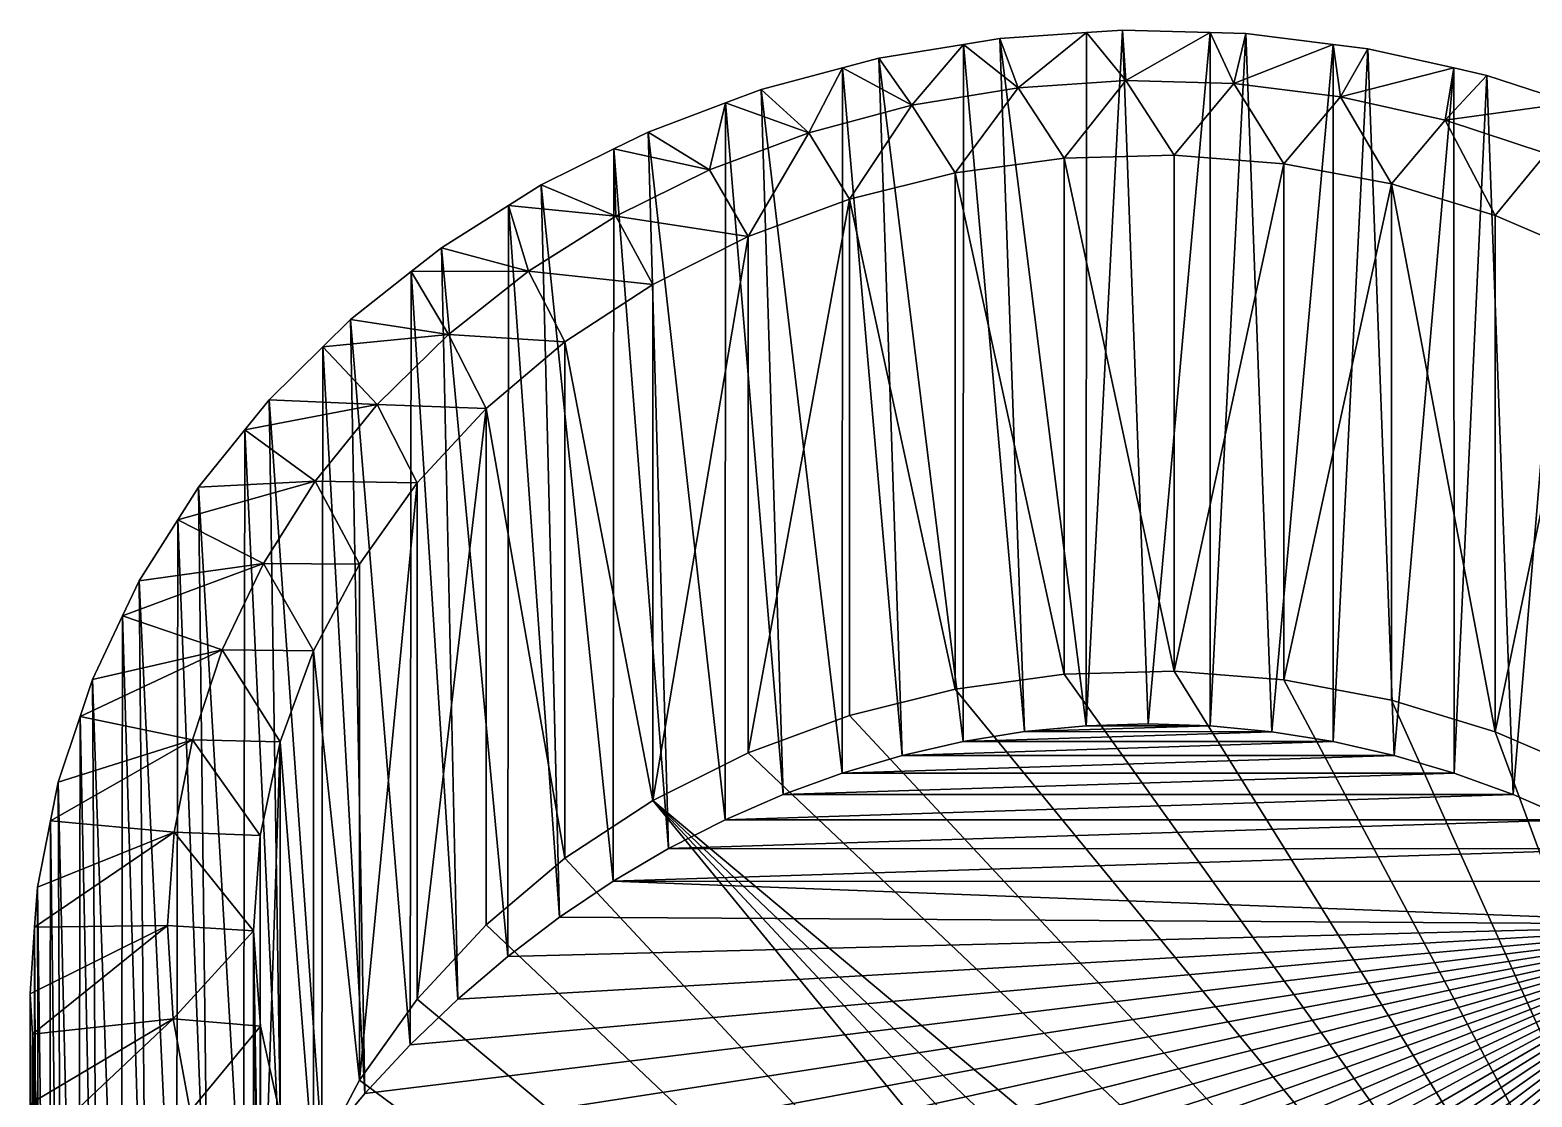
# Model space of a CAD drawing. Header units: metres. Extents: x -44.6 to 35.4, y -44.1 to 26.9.
# Drawn here: x -32.59 to -23.86, y 20.75 to 26.95 of the extents above; entities that cross this region are included whole.
import ezdxf

# ---------------------------------------------------------------- set-up
doc = ezdxf.new("R2010")
doc.units = ezdxf.units.M

msp = doc.modelspace()

# ---------------------------------------------------------------- linework, layer by layer
for points in [[(-26.805658, 22.869759, 91.214561), (-27.161028, 26.864113, 98.24881), (-26.948902, 26.899075, 98.228622)], [(-26.842852, 26.61237, 99.317917), (-26.948902, 26.899075, 98.228622), (-27.161028, 26.864113, 98.24881)], [(-26.948902, 26.899075, 98.228622), (-26.445887, 26.933052, 98.209007), (-26.446526, 22.904268, 91.214561)], [(-26.445887, 26.933052, 98.209007), (-26.948902, 26.899075, 98.228622), (-26.842852, 26.61237, 99.317917)], [(-26.446526, 22.904268, 91.214561), (-26.805658, 22.869759, 91.214561), (-26.948902, 26.899075, 98.228622)], [(-26.842852, 26.61237, 99.317917), (-26.216753, 26.654659, 99.293495), (-26.445887, 26.933052, 98.209007)], [(-26.446526, 22.904268, 91.214561), (-26.445887, 26.933052, 98.209007), (-26.234928, 26.947302, 98.200783)], [(-26.234928, 26.947302, 98.200783), (-26.086288, 22.915743, 91.214561), (-26.446526, 22.904268, 91.214561)], [(-26.216753, 26.654659, 99.293495), (-26.234928, 26.947302, 98.200783), (-26.445887, 26.933052, 98.209007)], [(-26.086288, 22.915743, 91.214561), (-26.234928, 26.947302, 98.200783), (-25.726318, 26.933029, 98.209023)], [(-25.726318, 26.933029, 98.209023), (-26.234928, 26.947302, 98.200783), (-26.216753, 26.654659, 99.293495)], [(-26.216753, 26.654659, 99.293495), (-25.589081, 26.637045, 99.303665), (-25.726318, 26.933029, 98.209023)], [(-25.726318, 26.933029, 98.209023), (-25.726055, 22.904146, 91.214561), (-26.086288, 22.915743, 91.214561)], [(-25.726055, 22.904146, 91.214561), (-25.726318, 26.933029, 98.209023), (-25.519163, 26.927216, 98.212379)], [(-25.589081, 26.637045, 99.303665), (-25.519163, 26.927216, 98.212379), (-25.726318, 26.933029, 98.209023)], [(-25.519163, 26.927216, 98.212379), (-25.366932, 22.869514, 91.214561), (-25.726055, 22.904146, 91.214561)], [(-25.011164, 26.86404, 98.248848), (-25.519163, 26.927216, 98.212379), (-25.589081, 26.637045, 99.303665)], [(-25.519163, 26.927216, 98.212379), (-25.011164, 26.86404, 98.248848), (-25.366932, 22.869514, 91.214561)], [(-27.652414, 26.783121, 98.29557), (-27.161028, 26.864113, 98.24881), (-27.162582, 22.812319, 91.214561)], [(-27.161028, 26.864113, 98.24881), (-27.652414, 26.783121, 98.29557), (-27.459778, 26.510687, 99.376617)], [(-27.459778, 26.510687, 99.376617), (-26.842852, 26.61237, 99.317917), (-27.161028, 26.864113, 98.24881)], [(-26.805658, 22.869759, 91.214561), (-27.162582, 22.812319, 91.214561), (-27.161028, 26.864113, 98.24881)], [(-25.589081, 26.637045, 99.303665), (-24.967457, 26.55974, 99.348297), (-25.011164, 26.86404, 98.248848)], [(-25.011164, 26.86404, 98.248848), (-25.010023, 22.811954, 91.214561), (-25.366932, 22.869514, 91.214561)], [(-25.010023, 22.811954, 91.214561), (-25.011164, 26.86404, 98.248848), (-24.810293, 26.83906, 98.263275)], [(-24.967457, 26.55974, 99.348297), (-24.810293, 26.83906, 98.263275), (-25.011164, 26.86404, 98.248848)], [(-24.810293, 26.83906, 98.263275), (-24.656425, 22.731642, 91.214554), (-25.010023, 22.811954, 91.214561)], [(-24.309206, 26.726931, 98.328011), (-24.810293, 26.83906, 98.263275), (-24.967457, 26.55974, 99.348297)], [(-24.810293, 26.83906, 98.263275), (-24.309206, 26.726931, 98.328011), (-24.656425, 22.731642, 91.214554)], [(-28.336929, 26.600849, 98.400803), (-27.862955, 26.727058, 98.327934), (-27.865425, 22.629429, 91.214561)], [(-27.862955, 26.727058, 98.327934), (-28.336929, 26.600849, 98.400803), (-28.060045, 26.350847, 99.468903)], [(-28.060045, 26.350847, 99.468903), (-27.459778, 26.510687, 99.376617), (-27.862955, 26.727058, 98.327934)], [(-27.516199, 22.732128, 91.214561), (-27.865425, 22.629429, 91.214561), (-27.862955, 26.727058, 98.327934)], [(-27.516199, 22.732128, 91.214561), (-27.862955, 26.727058, 98.327934), (-27.652414, 26.783121, 98.29557)], [(-27.459778, 26.510687, 99.376617), (-27.652414, 26.783121, 98.29557), (-27.862955, 26.727058, 98.327934)], [(-27.162582, 22.812319, 91.214561), (-27.516199, 22.732128, 91.214561), (-27.652414, 26.783121, 98.29557)], [(-24.967457, 26.55974, 99.348297), (-24.359426, 26.423681, 99.426849), (-24.309206, 26.726931, 98.328011)], [(-24.309206, 26.726931, 98.328011), (-24.307226, 22.628824, 91.214554), (-24.656425, 22.731642, 91.214554)], [(-24.359426, 26.423681, 99.426849), (-24.116924, 26.683905, 98.352852), (-24.309206, 26.726931, 98.328011)], [(-24.307226, 22.628824, 91.214554), (-24.309206, 26.726931, 98.328011), (-24.116924, 26.683905, 98.352852)], [(-26.216753, 26.654659, 99.293495), (-26.842852, 26.61237, 99.317917), (-26.575577, 26.20302, 99.554253)], [(-26.575577, 26.20302, 99.554253), (-25.93568, 26.221008, 99.543869), (-26.216753, 26.654659, 99.293495)], [(-25.589081, 26.637045, 99.303665), (-26.216753, 26.654659, 99.293495), (-25.93568, 26.221008, 99.543869)], [(-25.589081, 26.637045, 99.303665), (-25.93568, 26.221008, 99.543869), (-25.298082, 26.170759, 99.572876)], [(-25.298082, 26.170759, 99.572876), (-24.967457, 26.55974, 99.348297), (-25.589081, 26.637045, 99.303665)], [(-23.629068, 26.523386, 98.445526), (-24.116924, 26.683905, 98.352852), (-24.359426, 26.423681, 99.426849)], [(-24.116924, 26.683905, 98.352852), (-23.963497, 22.503819, 91.214554), (-24.307226, 22.628824, 91.214554)], [(-24.116924, 26.683905, 98.352852), (-23.629068, 26.523386, 98.445526), (-23.963497, 22.503819, 91.214554)], [(-28.209187, 22.504539, 91.214561), (-28.543047, 26.523577, 98.445419), (-28.336929, 26.600849, 98.400803)], [(-28.060045, 26.350847, 99.468903), (-28.336929, 26.600849, 98.400803), (-28.543047, 26.523577, 98.445419)], [(-27.865425, 22.629429, 91.214561), (-28.209187, 22.504539, 91.214561), (-28.336929, 26.600849, 98.400803)], [(-26.842852, 26.61237, 99.317917), (-27.459778, 26.510687, 99.376617), (-27.208071, 26.117067, 99.603874)], [(-27.208071, 26.117067, 99.603874), (-26.575577, 26.20302, 99.554253), (-26.842852, 26.61237, 99.317917)], [(-24.967457, 26.55974, 99.348297), (-25.298082, 26.170759, 99.572876), (-24.672447, 26.053036, 99.640846)], [(-24.672447, 26.053036, 99.640846), (-24.359426, 26.423681, 99.426849), (-24.967457, 26.55974, 99.348297)], [(-28.994135, 26.354467, 98.543053), (-28.543047, 26.523577, 98.445419), (-28.546425, 22.357845, 91.214561)], [(-28.543047, 26.523577, 98.445419), (-28.994135, 26.354467, 98.543053), (-28.636364, 26.13479, 99.593643)], [(-28.636364, 26.13479, 99.593643), (-28.060045, 26.350847, 99.468903), (-28.543047, 26.523577, 98.445419)], [(-28.209187, 22.504539, 91.214561), (-28.546425, 22.357845, 91.214561), (-28.543047, 26.523577, 98.445419)], [(-27.459778, 26.510687, 99.376617), (-28.060045, 26.350847, 99.468903), (-27.823574, 25.964453, 99.691986)], [(-27.823574, 25.964453, 99.691986), (-27.208071, 26.117067, 99.603874), (-27.459778, 26.510687, 99.376617)], [(-24.359426, 26.423681, 99.426849), (-23.772367, 26.230522, 99.538376), (-23.629068, 26.523386, 98.445526)], [(-23.629068, 26.523386, 98.445526), (-23.626297, 22.357008, 91.214554), (-23.963497, 22.503819, 91.214554)], [(-24.359426, 26.423681, 99.426849), (-24.672447, 26.053036, 99.640846), (-24.068258, 25.869621, 99.746742)], [(-24.068258, 25.869621, 99.746742), (-23.772367, 26.230522, 99.538376), (-24.359426, 26.423681, 99.426849)], [(-28.876102, 22.189793, 91.214561), (-29.192951, 26.256166, 98.599808), (-28.994135, 26.354467, 98.543053)], [(-28.636364, 26.13479, 99.593643), (-28.994135, 26.354467, 98.543053), (-29.192951, 26.256166, 98.599808)], [(-28.546425, 22.357845, 91.214561), (-28.876102, 22.189793, 91.214561), (-28.994135, 26.354467, 98.543053)], [(-28.060045, 26.350847, 99.468903), (-28.636364, 26.13479, 99.593643), (-28.412756, 25.747492, 99.817253)], [(-28.412756, 25.747492, 99.817253), (-27.823574, 25.964453, 99.691986), (-28.060045, 26.350847, 99.468903)], [(-29.616055, 26.04697, 98.720589), (-29.192951, 26.256166, 98.599808), (-29.197208, 22.000902, 91.214561)], [(-29.192951, 26.256166, 98.599808), (-29.616055, 26.04697, 98.720589), (-29.18174, 25.865139, 99.749329)], [(-28.876102, 22.189793, 91.214561), (-29.197208, 22.000902, 91.214561), (-29.192951, 26.256166, 98.599808)], [(-29.18174, 25.865139, 99.749329), (-28.636364, 26.13479, 99.593643), (-29.192951, 26.256166, 98.599808)], [(-26.575577, 23.20302, 94.358101), (-26.575577, 26.20302, 99.554253), (-27.208071, 26.117067, 99.603874)], [(-25.93568, 23.221008, 94.34771), (-25.93568, 26.221008, 99.543869), (-26.575577, 26.20302, 99.554253)], [(-26.575577, 26.20302, 99.554253), (-26.575577, 23.20302, 94.358101), (-25.93568, 23.221008, 94.34771)], [(-25.298082, 26.170759, 99.572876), (-25.93568, 26.221008, 99.543869), (-25.93568, 23.221008, 94.34771)], [(-23.772367, 26.230522, 99.538376), (-24.068258, 25.869621, 99.746742), (-23.494675, 25.623297, 99.888954)], [(-28.412756, 25.747492, 99.817253), (-28.636364, 26.13479, 99.593643), (-29.18174, 25.865139, 99.749329)], [(-27.208071, 23.117067, 94.407722), (-27.208071, 26.117067, 99.603874), (-27.823574, 25.964453, 99.691986)], [(-27.208071, 26.117067, 99.603874), (-27.208071, 23.117067, 94.407722), (-26.575577, 23.20302, 94.358101)], [(-25.93568, 23.221008, 94.34771), (-25.298082, 23.170759, 94.376724), (-25.298082, 26.170759, 99.572876)], [(-24.672447, 26.053036, 99.640846), (-25.298082, 26.170759, 99.572876), (-25.298082, 23.170759, 94.376724)], [(-29.508757, 21.791752, 91.214561), (-29.804684, 25.928116, 98.789207), (-29.616055, 26.04697, 98.720589)], [(-29.18174, 25.865139, 99.749329), (-29.616055, 26.04697, 98.720589), (-29.804684, 25.928116, 98.789207)], [(-29.197208, 22.000902, 91.214561), (-29.508757, 21.791752, 91.214561), (-29.616055, 26.04697, 98.720589)], [(-25.298082, 23.170759, 94.376724), (-24.672447, 23.053036, 94.444695), (-24.672447, 26.053036, 99.640846)], [(-24.672447, 26.053036, 99.640846), (-24.672447, 23.053036, 94.444695), (-24.068256, 22.869621, 94.550583)], [(-24.068256, 22.869621, 94.550583), (-24.068258, 25.869621, 99.746742), (-24.672447, 26.053036, 99.640846)], [(-27.823574, 25.964453, 99.691986), (-28.412756, 25.747492, 99.817253), (-28.412756, 22.747492, 94.621101)], [(-28.412756, 22.747492, 94.621101), (-27.823574, 22.964453, 94.495834), (-27.823574, 25.964453, 99.691986)], [(-27.823574, 25.964453, 99.691986), (-27.823574, 22.964453, 94.495834), (-27.208071, 23.117067, 94.407722)], [(-30.195141, 25.682089, 98.931252), (-29.804684, 25.928116, 98.789207), (-29.809786, 21.562986, 91.214561)], [(-29.804684, 25.928116, 98.789207), (-30.195141, 25.682089, 98.931252), (-29.689554, 25.545166, 99.934067)], [(-29.508757, 21.791752, 91.214561), (-29.809786, 21.562986, 91.214561), (-29.804684, 25.928116, 98.789207)], [(-29.689554, 25.545166, 99.934067), (-29.18174, 25.865139, 99.749329), (-29.804684, 25.928116, 98.789207)], [(-28.966686, 25.469471, 99.977768), (-29.18174, 25.865139, 99.749329), (-29.689554, 25.545166, 99.934067)], [(-29.18174, 25.865139, 99.749329), (-28.966686, 25.469471, 99.977768), (-28.412756, 25.747492, 99.817253)], [(-23.494675, 25.623297, 99.888954), (-24.068258, 25.869621, 99.746742), (-24.068256, 22.869621, 94.550583)], [(-30.099373, 21.31531, 91.214561), (-30.370729, 25.543455, 99.011292), (-30.195141, 25.682089, 98.931252)], [(-29.689554, 25.545166, 99.934067), (-30.195141, 25.682089, 98.931252), (-30.370729, 25.543455, 99.011292)], [(-29.809786, 21.562986, 91.214561), (-30.099373, 21.31531, 91.214561), (-30.195141, 25.682089, 98.931252)], [(-28.966686, 22.469471, 94.781616), (-28.412756, 22.747492, 94.621101), (-28.412756, 25.747492, 99.817253)], [(-28.412756, 25.747492, 99.817253), (-28.966686, 25.469471, 99.977768), (-28.966686, 22.469471, 94.781616)], [(-24.068256, 22.869621, 94.550583), (-23.494675, 22.623297, 94.692802), (-23.494675, 25.623297, 99.888954)], [(-30.724361, 25.264252, 99.172485), (-30.370729, 25.543455, 99.011292), (-30.376627, 21.04948, 91.214561)], [(-30.370729, 25.543455, 99.011292), (-30.724361, 25.264252, 99.172485), (-30.153639, 25.178755, 100.145607)], [(-30.099373, 21.31531, 91.214561), (-30.376627, 21.04948, 91.214561), (-30.370729, 25.543455, 99.011292)], [(-30.153639, 25.178755, 100.145607), (-29.689554, 25.545166, 99.934067), (-30.370729, 25.543455, 99.011292)], [(-29.476967, 25.134605, 100.171097), (-29.689554, 25.545166, 99.934067), (-30.153639, 25.178755, 100.145607)], [(-29.689554, 25.545166, 99.934067), (-29.476967, 25.134605, 100.171097), (-28.966686, 25.469471, 99.977768)], [(-28.966686, 22.469471, 94.781616), (-28.966686, 25.469471, 99.977768), (-29.476967, 25.134605, 100.171097)], [(-30.640697, 20.766315, 91.214561), (-30.884138, 25.106913, 99.263329), (-30.724361, 25.264252, 99.172485)], [(-30.153639, 25.178755, 100.145607), (-30.724361, 25.264252, 99.172485), (-30.884138, 25.106913, 99.263329)], [(-30.376627, 21.04948, 91.214561), (-30.640697, 20.766315, 91.214561), (-30.724361, 25.264252, 99.172485)], [(-30.568365, 24.770355, 100.381401), (-30.153639, 25.178755, 100.145607), (-30.884138, 25.106913, 99.263329)], [(-29.935863, 24.747972, 100.394325), (-30.153639, 25.178755, 100.145607), (-30.568365, 24.770355, 100.381401)], [(-30.153639, 25.178755, 100.145607), (-29.935863, 24.747972, 100.394325), (-29.476967, 25.134605, 100.171097)], [(-31.197294, 24.798532, 99.441368), (-30.884138, 25.106913, 99.263329), (-30.89077, 20.466688, 91.214561)], [(-30.884138, 25.106913, 99.263329), (-31.197294, 24.798532, 99.441368), (-30.568365, 24.770355, 100.381401)], [(-30.640697, 20.766315, 91.214561), (-30.89077, 20.466688, 91.214561), (-30.884138, 25.106913, 99.263329)], [(-29.476967, 22.134607, 94.974945), (-29.476967, 25.134605, 100.171097), (-29.935863, 24.747972, 100.394325)], [(-29.476967, 25.134605, 100.171097), (-29.476967, 22.134607, 94.974945), (-28.966686, 22.469471, 94.781616)], [(-31.126078, 20.15152, 91.214561), (-31.338602, 24.623852, 99.542221), (-31.197294, 24.798532, 99.441368)], [(-30.568365, 24.770355, 100.381401), (-31.197294, 24.798532, 99.441368), (-31.338602, 24.623852, 99.542221)], [(-30.928696, 24.324924, 100.638573), (-30.568365, 24.770355, 100.381401), (-31.338602, 24.623852, 99.542221)], [(-30.89077, 20.466688, 91.214561), (-31.126078, 20.15152, 91.214561), (-31.197294, 24.798532, 99.441368)], [(-30.336418, 24.315434, 100.644051), (-30.568365, 24.770355, 100.381401), (-30.928696, 24.324924, 100.638573)], [(-30.568365, 24.770355, 100.381401), (-30.336418, 24.315434, 100.644051), (-29.935863, 24.747972, 100.394325)], [(-29.935863, 24.747972, 100.394325), (-30.336418, 24.315434, 100.644051), (-30.336418, 21.315434, 95.447899)], [(-30.336418, 21.315434, 95.447899), (-29.935863, 21.747972, 95.198174), (-29.935863, 24.747972, 100.394325)], [(-29.935863, 24.747972, 100.394325), (-29.935863, 21.747972, 95.198174), (-29.476967, 22.134607, 94.974945)], [(-31.608198, 24.290585, 99.734634), (-31.338602, 24.623852, 99.542221), (-31.345898, 19.821775, 91.214561)], [(-31.338602, 24.623852, 99.542221), (-31.608198, 24.290585, 99.734634), (-30.928696, 24.324924, 100.638573)], [(-31.126078, 20.15152, 91.214561), (-31.345898, 19.821775, 91.214561), (-31.338602, 24.623852, 99.542221)], [(-31.230259, 23.847866, 100.914001), (-30.928696, 24.324924, 100.638573), (-31.72854, 24.100208, 99.844551)], [(-30.928696, 24.324924, 100.638573), (-31.608198, 24.290585, 99.734634), (-31.72854, 24.100208, 99.844551)], [(-31.549553, 19.47847, 91.214561), (-31.72854, 24.100208, 99.844551), (-31.608198, 24.290585, 99.734634)], [(-31.345898, 19.821775, 91.214561), (-31.549553, 19.47847, 91.214561), (-31.608198, 24.290585, 99.734634)], [(-30.928696, 24.324924, 100.638573), (-31.230259, 23.847866, 100.914001), (-30.67256, 23.843542, 100.916496)], [(-30.67256, 23.843542, 100.916496), (-30.336418, 24.315434, 100.644051), (-30.928696, 24.324924, 100.638573)], [(-30.336418, 24.315434, 100.644051), (-30.67256, 23.843542, 100.916496), (-30.672558, 20.843542, 95.720345)], [(-30.672558, 20.843542, 95.720345), (-30.336418, 21.315434, 95.447899), (-30.336418, 24.315434, 100.644051)], [(-31.952085, 23.746572, 100.048721), (-31.72854, 24.100208, 99.844551), (-31.73642, 19.12266, 91.214561)], [(-31.72854, 24.100208, 99.844551), (-31.952085, 23.746572, 100.048721), (-31.230259, 23.847866, 100.914001)], [(-31.549553, 19.47847, 91.214561), (-31.73642, 19.12266, 91.214561), (-31.72854, 24.100208, 99.844551)], [(-31.469391, 23.344975, 101.204346), (-31.230259, 23.847866, 100.914001), (-32.049164, 23.542414, 100.166595)], [(-31.230259, 23.847866, 100.914001), (-31.952085, 23.746572, 100.048721), (-32.049164, 23.542414, 100.166595)], [(-31.230259, 23.847866, 100.914001), (-31.469391, 23.344975, 101.204346), (-30.939192, 23.339455, 101.207535)], [(-30.939192, 23.339455, 101.207535), (-30.67256, 23.843542, 100.916496), (-31.230259, 23.847866, 100.914001)], [(-30.672558, 20.843542, 95.720345), (-30.67256, 23.843542, 100.916496), (-30.939192, 23.339455, 101.207535)], [(-31.90592, 18.75544, 91.214554), (-32.049164, 23.542414, 100.166595), (-31.952085, 23.746572, 100.048721)], [(-31.73642, 19.12266, 91.214561), (-31.90592, 18.75544, 91.214554), (-31.952085, 23.746572, 100.048721)], [(-32.224781, 23.1731, 100.379814), (-32.049164, 23.542414, 100.166595), (-32.057533, 18.377935, 91.214554)], [(-32.049164, 23.542414, 100.166595), (-32.224781, 23.1731, 100.379814), (-31.469391, 23.344975, 101.204346)], [(-31.90592, 18.75544, 91.214554), (-32.057533, 18.377935, 91.214554), (-32.049164, 23.542414, 100.166595)], [(-31.643192, 22.822353, 101.506081), (-31.469391, 23.344975, 101.204346), (-32.296539, 22.957323, 100.504395)], [(-31.469391, 23.344975, 101.204346), (-32.224781, 23.1731, 100.379814), (-32.296539, 22.957323, 100.504395)], [(-31.469391, 23.344975, 101.204346), (-31.643192, 22.822353, 101.506081), (-31.132275, 22.810812, 101.512741)], [(-31.132275, 22.810812, 101.512741), (-30.939192, 23.339455, 101.207535), (-31.469391, 23.344975, 101.204346)], [(-30.939192, 20.339455, 96.011375), (-30.939192, 23.339455, 101.207535), (-31.132275, 22.810812, 101.512741)], [(-30.939192, 23.339455, 101.207535), (-30.939192, 20.339455, 96.011375), (-30.672558, 20.843542, 95.720345)], [(-32.1908, 17.99131, 91.214554), (-32.296539, 22.957323, 100.504395), (-32.224781, 23.1731, 100.379814)], [(-32.057533, 18.377935, 91.214554), (-32.1908, 17.99131, 91.214554), (-32.224781, 23.1731, 100.379814)], [(-21.661608, 16.355207, 98.311684), (-26.575577, 23.20302, 94.358101), (-27.208071, 23.117067, 94.407722)], [(-25.93568, 23.221008, 94.34771), (-26.575577, 23.20302, 94.358101), (-21.661608, 16.355207, 98.311684)], [(-21.661608, 16.355207, 98.311684), (-25.298082, 23.170759, 94.376724), (-25.93568, 23.221008, 94.34771)], [(-21.661608, 16.355207, 98.311684), (-24.672447, 23.053036, 94.444695), (-25.298082, 23.170759, 94.376724)], [(-27.208071, 23.117067, 94.407722), (-27.823574, 22.964453, 94.495834), (-21.661608, 16.355207, 98.311684)], [(-24.068256, 22.869621, 94.550583), (-24.672447, 23.053036, 94.444695), (-21.661608, 16.355207, 98.311684)], [(-32.422974, 22.577127, 100.7239), (-32.296539, 22.957323, 100.504395), (-32.305302, 17.596748, 91.214554)], [(-32.296539, 22.957323, 100.504395), (-32.422974, 22.577127, 100.7239), (-31.643192, 22.822353, 101.506081)], [(-32.1908, 17.99131, 91.214554), (-32.305302, 17.596748, 91.214554), (-32.296539, 22.957323, 100.504395)], [(-21.661608, 16.355207, 98.311684), (-27.823574, 22.964453, 94.495834), (-28.412756, 22.747492, 94.621101)], [(-25.726055, 22.904146, 91.214561), (-26.805658, 22.869759, 91.214561), (-26.446526, 22.904268, 91.214561)], [(-25.726055, 22.904146, 91.214561), (-25.366932, 22.869514, 91.214561), (-26.805658, 22.869759, 91.214561)], [(-26.446526, 22.904268, 91.214561), (-26.086288, 22.915743, 91.214561), (-25.726055, 22.904146, 91.214561)], [(-31.749552, 22.286345, 101.815544), (-31.643192, 22.822353, 101.506081), (-32.467621, 22.352125, 100.853806)], [(-31.643192, 22.822353, 101.506081), (-32.422974, 22.577127, 100.7239), (-32.467621, 22.352125, 100.853806)], [(-31.643192, 22.822353, 101.506081), (-31.749552, 22.286345, 101.815544), (-31.248878, 22.265627, 101.827507)], [(-31.248878, 22.265627, 101.827507), (-31.132275, 22.810812, 101.512741), (-31.643192, 22.822353, 101.506081)], [(-31.248878, 19.265627, 96.631355), (-31.132275, 19.810812, 96.316589), (-31.132275, 22.810812, 101.512741)], [(-31.132275, 22.810812, 101.512741), (-31.248878, 22.265627, 101.827507), (-31.248878, 19.265627, 96.631355)], [(-31.132275, 22.810812, 101.512741), (-31.132275, 19.810812, 96.316589), (-30.939192, 20.339455, 96.011375)], [(-25.010023, 22.811954, 91.214561), (-27.516199, 22.732128, 91.214561), (-27.162582, 22.812319, 91.214561)], [(-25.010023, 22.811954, 91.214561), (-24.656425, 22.731642, 91.214554), (-27.516199, 22.732128, 91.214561)], [(-25.366932, 22.869514, 91.214561), (-27.162582, 22.812319, 91.214561), (-26.805658, 22.869759, 91.214561)], [(-25.366932, 22.869514, 91.214561), (-25.010023, 22.811954, 91.214561), (-27.162582, 22.812319, 91.214561)], [(-21.661608, 16.355207, 98.311684), (-23.494675, 22.623297, 94.692802), (-24.068256, 22.869621, 94.550583)], [(-28.412756, 22.747492, 94.621101), (-28.966686, 22.469471, 94.781616), (-21.661608, 16.355207, 98.311684)], [(-24.656425, 22.731642, 91.214554), (-27.865425, 22.629429, 91.214561), (-27.516199, 22.732128, 91.214561)], [(-24.656425, 22.731642, 91.214554), (-24.307226, 22.628824, 91.214554), (-27.865425, 22.629429, 91.214561)], [(-24.307226, 22.628824, 91.214554), (-28.209187, 22.504539, 91.214561), (-27.865425, 22.629429, 91.214561)], [(-24.307226, 22.628824, 91.214554), (-23.963497, 22.503819, 91.214554), (-28.209187, 22.504539, 91.214561)], [(-32.400688, 17.195467, 91.214554), (-32.467621, 22.352125, 100.853806), (-32.422974, 22.577127, 100.7239)], [(-32.305302, 17.596748, 91.214554), (-32.400688, 17.195467, 91.214554), (-32.422974, 22.577127, 100.7239)], [(-22.946707, 15.130332, 99.018867), (-28.966686, 22.469471, 94.781616), (-29.476967, 22.134607, 94.974945)], [(-28.966686, 22.469471, 94.781616), (-22.461199, 15.491767, 98.810196), (-22.030657, 15.902132, 98.573265)], [(-28.966686, 22.469471, 94.781616), (-22.946707, 15.130332, 99.018867), (-22.461199, 15.491767, 98.810196)], [(-22.030657, 15.902132, 98.573265), (-21.661608, 16.355207, 98.311684), (-28.966686, 22.469471, 94.781616)], [(-23.963497, 22.503819, 91.214554), (-28.546425, 22.357845, 91.214561), (-28.209187, 22.504539, 91.214561)], [(-23.963497, 22.503819, 91.214554), (-23.626297, 22.357008, 91.214554), (-28.546425, 22.357845, 91.214561)], [(-23.626297, 22.357008, 91.214554), (-28.876102, 22.189793, 91.214561), (-28.546425, 22.357845, 91.214561)], [(-23.626297, 22.357008, 91.214554), (-23.296661, 22.188845, 91.214554), (-28.876102, 22.189793, 91.214561)], [(-31.787178, 21.743458, 102.128983), (-31.749552, 22.286345, 101.815544), (-32.560318, 21.734253, 101.210533)], [(-31.749552, 22.286345, 101.815544), (-32.544262, 21.965891, 101.076797), (-32.560318, 21.734253, 101.210533)], [(-32.544262, 21.965891, 101.076797), (-32.467621, 22.352125, 100.853806), (-32.476673, 16.788698, 91.214554)], [(-32.467621, 22.352125, 100.853806), (-32.544262, 21.965891, 101.076797), (-31.749552, 22.286345, 101.815544)], [(-32.400688, 17.195467, 91.214554), (-32.476673, 16.788698, 91.214554), (-32.467621, 22.352125, 100.853806)], [(-31.749552, 22.286345, 101.815544), (-31.787178, 21.743458, 102.128983), (-31.287239, 21.712164, 102.147049)], [(-31.287239, 21.712164, 102.147049), (-31.248878, 22.265627, 101.827507), (-31.749552, 22.286345, 101.815544)], [(-31.248878, 19.265627, 96.631355), (-31.248878, 22.265627, 101.827507), (-31.287239, 21.712164, 102.147049)], [(-23.296661, 22.188845, 91.214554), (-29.197208, 22.000902, 91.214561), (-28.876102, 22.189793, 91.214561)], [(-29.197208, 22.000902, 91.214561), (-23.296661, 22.188845, 91.214554), (-22.975603, 21.999846, 91.214554)], [(-29.476967, 22.134607, 94.974945), (-29.935863, 21.747972, 95.198174), (-22.946707, 15.130332, 99.018867)], [(-32.533016, 16.377693, 91.214554), (-32.560318, 21.734253, 101.210533), (-32.544262, 21.965891, 101.076797)], [(-32.476673, 16.788698, 91.214554), (-32.533016, 16.377693, 91.214554), (-32.544262, 21.965891, 101.076797)], [(-22.606426, 21.748842, 91.214554), (-29.508757, 21.791752, 91.214561), (-29.197208, 22.000902, 91.214561)], [(-22.975603, 21.999846, 91.214554), (-22.606426, 21.748842, 91.214554), (-29.197208, 22.000902, 91.214561)], [(-31.787178, 21.743458, 102.128983), (-32.58717, 21.346807, 101.434227), (-32.573486, 21.111298, 101.570198)], [(-32.560318, 21.734253, 101.210533), (-32.58717, 21.346807, 101.434227), (-31.787178, 21.743458, 102.128983)], [(-22.606426, 21.748842, 91.214554), (-32.586147, 15.548031, 91.214554), (-32.569546, 15.963713, 91.214554)], [(-32.582775, 15.131926, 91.214554), (-32.586147, 15.548031, 91.214554), (-22.606426, 21.748842, 91.214554)], [(-32.559437, 14.716676, 91.214554), (-32.582775, 15.131926, 91.214554), (-22.606426, 21.748842, 91.214554)], [(-31.755615, 21.200281, 102.442581), (-31.787178, 21.743458, 102.128983), (-32.573486, 21.111298, 101.570198)], [(-22.606426, 21.748842, 91.214554), (-32.569546, 15.963713, 91.214554), (-32.533016, 16.377693, 91.214554)], [(-32.516205, 14.303558, 91.214554), (-32.559437, 14.716676, 91.214554), (-22.606426, 21.748842, 91.214554)], [(-22.606426, 21.748842, 91.214554), (-32.533016, 16.377693, 91.214554), (-32.476673, 16.788698, 91.214554)], [(-32.453209, 13.893842, 91.214554), (-32.516205, 14.303558, 91.214554), (-22.606426, 21.748842, 91.214554)], [(-22.606426, 21.748842, 91.214554), (-32.476673, 16.788698, 91.214554), (-32.400688, 17.195467, 91.214554)], [(-32.370647, 13.488786, 91.214554), (-32.453209, 13.893842, 91.214554), (-22.606426, 21.748842, 91.214554)], [(-22.606426, 21.748842, 91.214554), (-32.400688, 17.195467, 91.214554), (-32.305302, 17.596748, 91.214554)], [(-32.268772, 13.089636, 91.214554), (-32.370647, 13.488786, 91.214554), (-22.606426, 21.748842, 91.214554)], [(-22.606426, 21.748842, 91.214554), (-32.305302, 17.596748, 91.214554), (-32.1908, 17.99131, 91.214554)], [(-32.147896, 12.697619, 91.214554), (-32.268772, 13.089636, 91.214554), (-22.606426, 21.748842, 91.214554)], [(-22.606426, 21.748842, 91.214554), (-32.1908, 17.99131, 91.214554), (-32.057533, 18.377935, 91.214554)], [(-32.008389, 12.313941, 91.214554), (-32.147896, 12.697619, 91.214554), (-22.606426, 21.748842, 91.214554)], [(-22.606426, 21.748842, 91.214554), (-32.057533, 18.377935, 91.214554), (-31.90592, 18.75544, 91.214554)], [(-31.850681, 11.939779, 91.214554), (-32.008389, 12.313941, 91.214554), (-22.606426, 21.748842, 91.214554)], [(-22.606426, 21.748842, 91.214554), (-31.90592, 18.75544, 91.214554), (-31.73642, 19.12266, 91.214561)], [(-31.675259, 11.576286, 91.214554), (-31.850681, 11.939779, 91.214554), (-22.606426, 21.748842, 91.214554)], [(-31.287239, 21.712164, 102.147049), (-31.787178, 21.743458, 102.128983), (-31.755615, 21.200281, 102.442581)], [(-22.606426, 21.748842, 91.214554), (-31.73642, 19.12266, 91.214561), (-31.549553, 19.47847, 91.214561)], [(-31.482658, 11.224577, 91.214554), (-31.675259, 11.576286, 91.214554), (-22.606426, 21.748842, 91.214554)], [(-22.606426, 21.748842, 91.214554), (-31.549553, 19.47847, 91.214561), (-31.345898, 19.821775, 91.214561)], [(-31.273474, 10.885734, 91.214554), (-31.482658, 11.224577, 91.214554), (-22.606426, 21.748842, 91.214554)], [(-22.606426, 21.748842, 91.214554), (-31.345898, 19.821775, 91.214561), (-31.126078, 20.15152, 91.214561)], [(-31.048349, 10.560798, 91.214554), (-31.273474, 10.885734, 91.214554), (-22.606426, 21.748842, 91.214554)], [(-22.606426, 21.748842, 91.214554), (-31.126078, 20.15152, 91.214561), (-30.89077, 20.466688, 91.214561)], [(-22.606426, 21.748842, 91.214554), (-30.812649, 10.256478, 91.214554), (-31.048349, 10.560798, 91.214554)], [(-22.606426, 21.748842, 91.214554), (-30.89077, 20.466688, 91.214561), (-30.640697, 20.766315, 91.214561)], [(-30.812649, 10.256478, 91.214554), (-22.606426, 21.748842, 91.214554), (-22.129082, 21.408796, 91.214554)], [(-22.606426, 21.748842, 91.214554), (-30.640697, 20.766315, 91.214561), (-30.376627, 21.04948, 91.214561)], [(-22.606426, 21.748842, 91.214554), (-30.376627, 21.04948, 91.214561), (-30.099373, 21.31531, 91.214561)], [(-22.946707, 15.130332, 99.018867), (-29.935863, 21.747972, 95.198174), (-30.336418, 21.315434, 95.447899)], [(-22.606426, 21.748842, 91.214554), (-30.099373, 21.31531, 91.214561), (-29.809786, 21.562986, 91.214561)], [(-22.606426, 21.748842, 91.214554), (-29.809786, 21.562986, 91.214561), (-29.508757, 21.791752, 91.214561)], [(-32.58717, 21.346807, 101.434227), (-32.560318, 21.734253, 101.210533), (-32.569546, 15.963713, 91.214554)], [(-32.533016, 16.377693, 91.214554), (-32.569546, 15.963713, 91.214554), (-32.560318, 21.734253, 101.210533)], [(-31.755615, 21.200281, 102.442581), (-31.246771, 21.158813, 102.466522), (-31.287239, 21.712164, 102.147049)], [(-31.287239, 21.712164, 102.147049), (-31.287239, 18.712164, 96.950897), (-31.248878, 19.265627, 96.631355)], [(-31.246771, 18.158815, 97.27037), (-31.287239, 18.712164, 96.950897), (-31.287239, 21.712164, 102.147049)], [(-31.287239, 21.712164, 102.147049), (-31.246771, 21.158813, 102.466522), (-31.246771, 18.158815, 97.27037)], [(-22.129082, 21.408796, 91.214554), (-30.562969, 9.967408, 91.214554), (-30.812649, 10.256478, 91.214554)], [(-30.562969, 9.967408, 91.214554), (-22.129082, 21.408796, 91.214554), (-22.073425, 21.371313, 91.214554)], [(-32.586147, 15.548031, 91.214554), (-32.573486, 21.111298, 101.570198), (-32.58717, 21.346807, 101.434227)], [(-32.569546, 15.963713, 91.214554), (-32.586147, 15.548031, 91.214554), (-32.58717, 21.346807, 101.434227)], [(-30.336418, 21.315434, 95.447899), (-30.672558, 20.843542, 95.720345), (-22.946707, 15.130332, 99.018867)], [(-22.073425, 21.371313, 91.214554), (-22.059523, 21.361952, 91.214554), (-30.562969, 9.967408, 91.214554)], [(-22.059523, 21.361952, 91.214554), (-21.645548, 21.083145, 91.214554), (-30.562969, 9.967408, 91.214554)], [(-32.573486, 21.111298, 101.570198), (-32.551178, 20.727396, 101.79184), (-31.755615, 21.200281, 102.442581)], [(-31.755615, 21.200281, 102.442581), (-32.551178, 20.727396, 101.79184), (-32.506966, 20.490911, 101.928375)], [(-31.655247, 20.663408, 102.752548), (-31.755615, 21.200281, 102.442581), (-32.506966, 20.490911, 101.928375)], [(-31.246771, 21.158813, 102.466522), (-31.755615, 21.200281, 102.442581), (-31.655247, 20.663408, 102.752548)], [(-31.655247, 20.663408, 102.752548), (-31.128092, 20.613966, 102.78109), (-31.246771, 21.158813, 102.466522)], [(-31.246771, 18.158815, 97.27037), (-31.246771, 21.158813, 102.466522), (-31.128092, 20.613966, 102.78109)], [(-32.586147, 15.548031, 91.214554), (-32.582775, 15.131926, 91.214554), (-32.573486, 21.111298, 101.570198)], [(-32.551178, 20.727396, 101.79184), (-32.573486, 21.111298, 101.570198), (-32.582775, 15.131926, 91.214554)], [(-32.494915, -4.090965, 91.214554), (-21.645548, 21.083145, 91.214554), (-21.477617, 20.976406, 91.214554)], [(-30.562969, 9.967408, 91.214554), (-21.645548, 21.083145, 91.214554), (-32.494915, -4.090965, 91.214554)], [(-21.477617, 20.976406, 91.214554), (-21.155891, 20.771914, 91.214554), (-32.494915, -4.090965, 91.214554)], [(-30.672558, 20.843542, 95.720345), (-30.939192, 20.339455, 96.011375), (-22.946707, 15.130332, 99.018867)], [(-32.494915, -4.090965, 91.214554), (-21.155891, 20.771914, 91.214554), (-20.875952, 20.604309, 91.214554)]]:
    msp.add_3dface(points)

doc.saveas('drawing.dxf')
